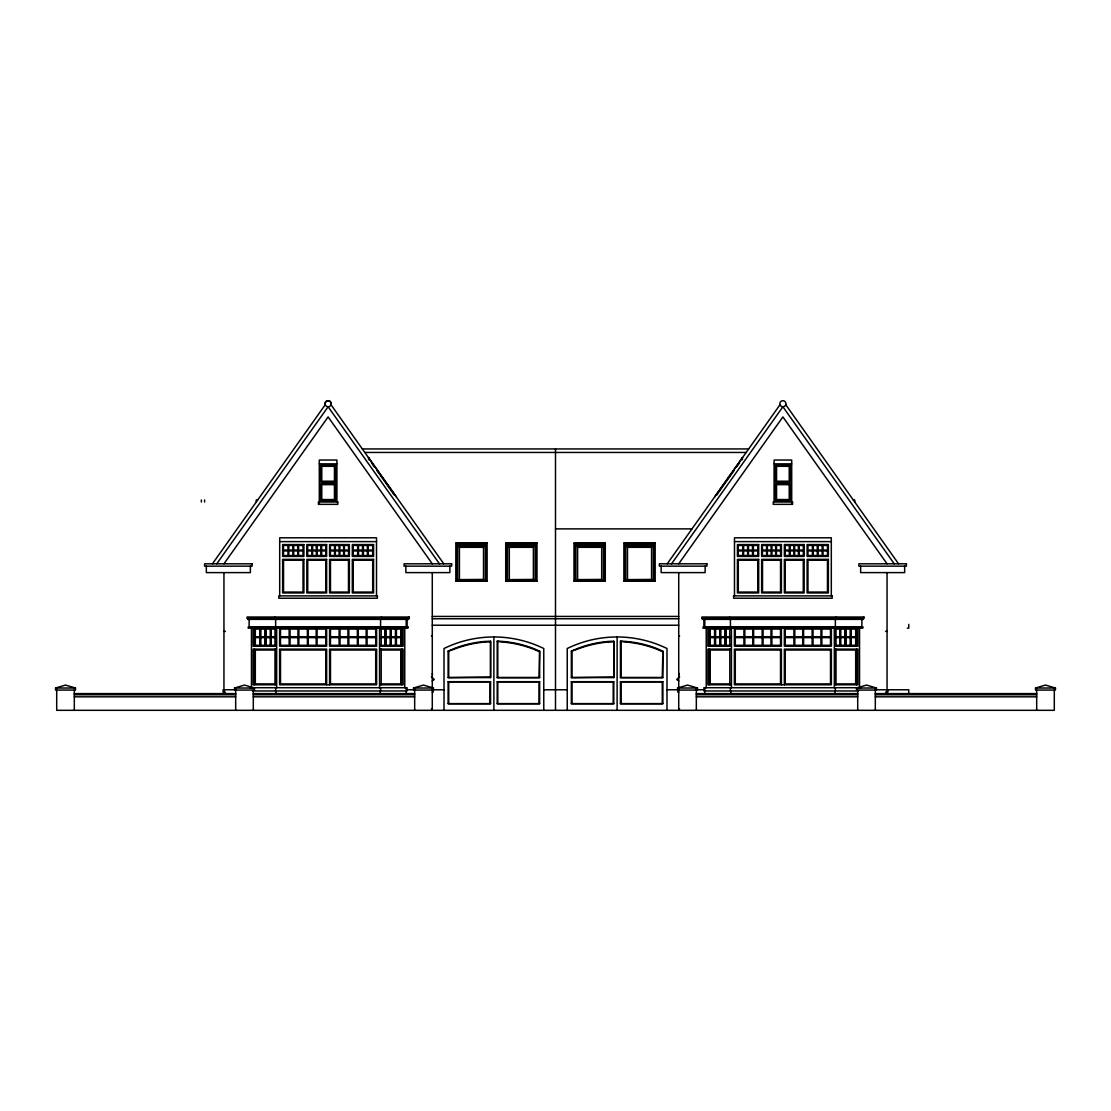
<?xml version="1.0" encoding="UTF-8"?>
<svg xmlns="http://www.w3.org/2000/svg" width="1111" height="1111" viewBox="0 0 1111 1111"><rect width="100%" height="100%" fill="white"/><g stroke="black" fill="none" stroke-linecap="round" stroke-linejoin="round"><path stroke-width="1.5" d="M326.592 401.085A2.958 2.861 -1.1 0 1 329.634 401.085L330.745 402.196A3.25 3.139 -1.1 0 1 331.05 404.515L330.745 405.251A3.041 3.041 0 0 1 325.467 405.251L325.176 404.515A3.236 3.139 -1.1 0 1 325.467 402.196L326.592 401.085M212.437 563.805L325.259 404.71M216.756 563.805L328.106 406.765L439.456 563.805M223.95 563.805L328.106 416.917L432.276 563.805M667.225 563.805L780.033 404.71M716.567 495.228L720.567 489.59M721.081 488.868L726.066 481.827M726.566 481.132L734.065 470.564M736.565 467.023L739.565 462.787M671.544 563.805L782.894 406.765L894.244 563.805M678.724 563.805L782.894 416.917L887.05 563.805M490.562 677.599L490.562 641.228L485.604 641.408A109.475 109.475 0 0 0 453.399 648.866L448.136 651.185L448.136 677.599L490.562 677.599L490.562 641.228M613.8 677.599L613.8 641.228L608.828 641.408A109.475 109.475 0 0 0 576.637 648.866L571.36 651.185L571.36 677.599L613.8 677.599L613.8 641.228M448.136 677.599L489.979 677.002M448.136 703.68L490.562 703.68L490.562 681.723L448.136 681.723L448.136 703.68L490.562 703.68M448.136 681.723L490.562 681.723M497.2 677.599L539.64 677.599L539.64 651.185L534.363 648.866A109.475 109.475 0 0 0 502.172 641.408L497.2 641.228L497.2 677.599L539.64 677.599M497.2 703.68L539.64 703.68L539.64 681.723L497.2 681.723L497.2 703.68L539.64 703.68M497.2 681.723L539.64 681.723M571.36 677.599L613.203 677.002M571.36 703.68L613.8 703.68L613.8 681.723L571.36 681.723L571.36 703.68L613.8 703.68M571.36 681.723L613.8 681.723M620.438 677.599L662.864 677.599L662.864 651.185L657.601 648.866A109.475 109.475 0 0 0 625.396 641.408L620.438 641.228L620.438 677.599L662.864 677.599M620.438 703.68L662.864 703.68L662.864 681.723L620.438 681.723L620.438 703.68L662.864 703.68M620.438 681.723L662.864 681.723M368.408 457.524L396.419 497.006M368.435 458.565L369.144 458.051M368.477 459.635L369.435 458.954M539.043 677.002L539.64 651.185M662.281 677.002L662.864 651.185M448.136 651.185L453.621 649.407A108.892 108.892 0 0 1 485.646 642.005L489.979 641.839M571.36 651.185L576.845 649.407A108.892 108.892 0 0 1 608.87 642.005L613.203 641.839M55.55 688.015L65.507 685.084L75.479 688.015L75.479 690.07L55.55 690.07L55.55 688.015L75.479 688.015M234.532 688.015L244.489 685.084L254.447 688.015L254.447 690.07L234.532 690.07L234.532 688.015L254.447 688.015M413.5 688.015L423.472 685.084L433.429 688.015L433.429 690.07L413.5 690.07L413.5 688.015L433.429 688.015M677.571 688.015L687.528 685.084L697.5 688.015L697.5 690.07L677.571 690.07L677.571 688.015L697.5 688.015M856.553 688.015L866.511 685.084L876.468 688.015L876.468 690.07L856.553 690.07L856.553 688.015L876.468 688.015M1035.521 688.015L1045.493 685.084L1055.45 688.015L1055.45 690.07L1035.521 690.07L1035.521 688.015L1055.45 688.015M362.339 448.941L748.661 448.941M364.825 452.455L746.175 452.455M319.301 463.856L336.911 463.856M774.089 463.856L791.699 463.856M257.724 499.95L256.266 499.95L256.266 502.005M853.276 499.95L854.734 499.95L854.734 502.005M555.5 528.878L691.986 528.878M279.694 541.612L376.518 541.612M734.482 541.612L831.306 541.612M455.829 543.223L487.118 543.223M505.713 543.223L536.988 543.223M574.012 543.223L605.287 543.223M623.882 543.223L655.171 543.223M456.802 544.348L486.146 544.348M506.685 544.348L536.016 544.348M574.984 544.348L604.315 544.348M624.854 544.348L654.198 544.348M457.649 545.737L485.299 545.737M507.519 545.737L535.169 545.737M575.831 545.737L603.481 545.737M625.701 545.737L653.351 545.737M459.426 547.32L483.507 547.32M509.31 547.32L533.391 547.32M577.609 547.32L601.69 547.32M627.493 547.32L651.574 547.32M483.507 579.428L459.426 579.609L459.426 547.14L483.507 547.14L483.507 579.609M533.391 579.428L509.31 579.609L509.31 547.14L533.391 547.14L533.391 579.609M601.69 579.428L577.609 579.609L577.609 547.14L601.69 547.14L601.69 579.609M651.574 579.428L627.493 579.609L627.493 547.14L651.574 547.14L651.574 579.609M457.649 580.109L485.299 580.109M507.519 580.109L535.169 580.109M575.831 580.109L603.481 580.109M625.701 580.109L653.351 580.109M456.802 580.234L486.146 580.234M506.685 580.234L536.016 580.234M574.984 580.234L604.315 580.234M624.854 580.234L654.198 580.234M455.829 580.997L487.118 580.997M505.713 580.997L536.988 580.997M574.012 580.997L605.287 580.997M623.882 580.997L655.171 580.997M432.276 616.424L678.724 616.424M432.276 618.771L678.724 618.771M432.276 625.229L678.724 625.229M907.298 628.159L908.756 628.159L908.756 624.354M276.208 629.062L254.836 629.062L254.836 636.728L276.208 636.728M380.018 629.062L401.39 629.062L401.39 636.728L380.018 636.728M730.982 629.062L709.61 629.062L709.61 636.728L730.982 636.728M834.792 629.062L856.164 629.062L856.164 636.728L834.792 636.728M223.95 631.367L225.422 631.367M885.578 631.367L887.05 631.367M431.387 635.77L432.276 635.77M678.724 635.77L679.613 635.77M276.208 637.631L254.836 637.631L254.836 645.297L276.208 645.297M380.018 637.631L401.39 637.631L401.39 645.297L380.018 645.297M730.982 637.631L709.61 637.631L709.61 645.297L730.982 645.297M834.792 637.631L856.164 637.631L856.164 645.297L834.792 645.297M276.222 646.199L253.114 646.199L253.114 628.159M379.99 646.199L403.112 646.199L403.112 628.159M731.01 646.199L707.888 646.199L707.888 628.159M834.778 646.199L857.886 646.199L857.886 628.159M276.222 649.13L253.114 649.13L253.114 684.793L276.222 684.793M379.99 649.13L403.112 649.13L403.112 684.793L379.99 684.793M731.01 649.13L707.888 649.13L707.888 684.793L731.01 684.793M834.778 649.13L857.886 649.13L857.886 684.793L834.778 684.793M276.208 650.032L254.836 650.032L254.836 683.89L276.208 683.89M380.018 650.032L401.39 650.032L401.39 683.89L380.018 683.89M730.982 650.032L709.61 650.032L709.61 683.89L730.982 683.89M834.792 650.032L856.164 650.032L856.164 683.89L834.792 683.89M431.387 676.849L434.276 679.488L432.276 680.946M679.613 676.849L676.724 679.488L678.724 680.946M249.989 687.723L407.112 687.723L407.112 690.959L252.433 690.959M861.011 687.723L703.888 687.723L703.888 690.959L858.567 690.959M235.699 689.778L223.075 689.778L223.075 692.125L225.422 692.125M407.112 689.778L415.5 689.778M444.011 689.778L432.276 689.778L432.276 710.318M543.765 689.778L567.235 689.778M666.989 689.778L678.724 689.778L678.724 710.318M695.5 689.778L703.888 689.778M875.301 689.778L908.756 689.778L908.756 693.208M432.276 692.125L433.151 692.125L433.151 689.778M678.724 692.125L677.849 692.125L677.849 689.778M885.578 692.125L887.925 692.125L887.925 689.778M74.312 693.597L235.685 693.597M253.294 693.597L414.667 693.597M696.333 693.597L857.706 693.597M875.315 693.597L1036.688 693.597M74.312 694.764L235.685 694.764M253.294 694.764L414.667 694.764M696.333 694.764L857.706 694.764M875.315 694.764L1036.688 694.764M74.312 696.819L235.685 696.819M253.294 696.819L414.667 696.819M696.333 696.819L857.706 696.819M875.315 696.819L1036.688 696.819M431.387 708.846L432.276 708.846M678.724 708.846L679.613 708.846M620.438 641.228L625.354 642.005A108.892 108.892 0 0 1 657.379 649.407L662.281 651.574M497.2 641.228L502.13 642.005A108.892 108.892 0 0 1 534.155 649.407L539.043 651.574M742.592 457.524L714.581 497.006M741.856 458.051L742.565 458.565M741.565 458.954L742.523 459.635M785.741 404.71L898.563 563.805M330.967 404.71L443.775 563.805M371.435 462.787L374.435 467.023M376.935 470.564L384.434 481.132M384.934 481.827L389.919 488.868M390.433 489.59L394.433 495.228M1054.297 690.07L1054.297 710.318L56.703 710.318L56.703 690.07M1036.688 690.07L1036.688 710.318M904.66 566.152L904.66 572.609L860.636 572.609L860.636 566.152M887.05 572.609L887.05 693.208M875.315 690.07L875.315 710.318M863.358 618.48L863.358 619.369L702.43 619.369L702.43 618.48M862.178 626.993L703.596 626.993M861.886 619.369L861.886 626.41M859.539 628.159L859.539 687.723M857.706 690.07L857.706 710.318M856.678 628.159L856.678 646.199M856.678 649.13L856.678 684.793M855.678 629.062L855.678 636.728M855.678 637.631L855.678 645.297M855.678 650.032L855.678 683.89M851.207 629.062L851.207 636.728M851.207 637.631L851.207 645.297M850.72 629.062L850.693 636.728M850.693 637.631L850.72 645.297M850.207 629.062L850.207 636.728M850.207 637.631L850.207 645.297M845.985 629.062L845.985 636.728M845.985 637.631L845.985 645.297M845.471 629.062L845.499 636.728M845.499 637.631L845.471 645.297M844.985 629.062L844.985 636.728M844.985 637.631L844.985 645.297M840.763 629.062L840.763 636.728M840.763 637.631L840.763 645.297M840.249 629.062L840.249 636.728M840.249 637.631L840.249 645.297M839.763 629.062L839.763 636.728M839.763 637.631L839.763 645.297M836.25 617.022L836.25 618.48M836 618.48L836 619.369M835.986 628.159L835.986 646.199M835.986 649.13L835.986 684.793M835.736 626.993L835.736 628.159M835.347 619.369L835.347 626.41M835.278 629.062L835.278 636.728M835.278 637.631L835.278 645.297M835.278 650.032L835.278 683.89M835.347 687.723L835.347 690.959M834.972 690.959L834.972 694.181M834.333 628.159L834.333 687.723M831.389 628.159L831.389 646.199L784.352 646.199L784.352 628.159M831.306 595.885L831.306 537.793L734.482 537.793L734.482 595.885M791.699 504.352L791.699 460.037L774.089 460.037L774.089 502.005M784.352 684.793L784.352 649.13L831.389 649.13L831.389 684.793L734.385 684.793L734.385 649.13L781.422 649.13L781.422 684.793M781.422 628.159L781.422 646.199L734.385 646.199L734.385 628.159M731.455 628.159L731.455 687.723M730.816 690.959L730.816 694.181M730.427 619.369L730.427 626.41M730.427 687.723L730.427 690.959M730.038 626.993L730.038 628.159M729.788 618.48L729.788 619.369M729.802 628.159L729.802 646.199M729.802 649.13L729.802 684.793M729.524 617.022L729.524 618.48M726.011 629.062L726.011 636.728M726.011 637.631L726.011 645.297M725.511 629.062L725.525 636.728M725.525 637.631L725.511 645.297M725.025 629.062L725.025 636.728M725.025 637.631L725.025 645.297M720.789 629.062L720.789 636.728M720.789 637.631L720.789 645.297M720.303 629.062L720.289 636.728M720.303 637.631L720.289 645.297M719.803 629.062L719.803 636.728M719.803 637.631L719.803 645.297M715.567 629.062L715.567 636.728M715.567 637.631L715.567 645.297M715.081 629.062L715.081 636.728M715.081 637.631L715.081 645.297M714.581 629.062L714.581 636.728M714.581 637.631L714.581 645.297M710.096 629.062L710.096 636.728M710.096 637.631L710.096 645.297M710.096 650.032L710.096 683.89M709.11 628.159L709.11 646.199M709.11 649.13L709.11 684.793M706.235 628.159L706.235 687.723M705.138 566.152L705.138 572.609L661.128 572.609L661.128 566.152M704.777 619.369L704.777 628.159M704.777 687.723L704.777 694.181M703.888 619.369L703.888 626.41M696.333 690.07L696.333 710.318M678.821 673.308L678.821 675.335M678.724 572.609L678.724 688.306M666.989 710.318L666.989 648.505A113.614 113.614 0 0 0 567.235 648.505L567.235 710.318M662.281 682.307L662.281 703.096M654.198 580.775L654.198 543.807L624.854 543.807L624.854 580.775M653.351 580.831L653.351 545.015L625.701 545.015L625.701 580.831M621.021 641.839L621.021 677.002M621.021 682.307L621.021 703.096M617.119 636.964L617.119 710.318M613.203 682.307L613.203 703.096M604.315 580.775L604.315 543.807L574.984 543.807L574.984 580.775M603.481 580.831L603.481 545.015L575.831 545.015L575.831 580.831M571.957 651.574L571.957 677.002M571.957 682.307L571.957 703.096M555.5 448.941L555.5 710.318M543.765 710.318L543.765 648.505A113.614 113.614 0 0 0 444.011 648.505L444.011 710.318M539.043 682.307L539.043 703.096M536.016 580.775L536.016 543.807L506.685 543.807L506.685 580.775M535.169 580.831L535.169 545.015L507.519 545.015L507.519 580.831M497.797 641.839L497.797 677.002M497.797 682.307L497.797 703.096M493.881 636.964L493.881 710.318M489.979 682.307L489.979 703.096M486.146 580.775L486.146 543.807L456.802 543.807L456.802 580.775M485.299 580.831L485.299 545.015L457.649 545.015L457.649 580.831M449.872 566.152L449.872 572.609L405.862 572.609L405.862 566.152M448.719 651.574L448.719 677.002M448.719 682.307L448.719 703.096M432.373 673.447L432.373 675.21M432.276 572.609L432.276 688.306M414.667 690.07L414.667 710.318M408.57 618.48L408.57 619.369L247.642 619.369L247.642 618.48M407.404 626.993L248.822 626.993M407.112 619.369L407.112 626.41M406.223 619.369L406.223 628.159M406.223 687.723L406.223 694.181M404.765 628.159L404.765 687.723M401.89 628.159L401.89 646.199M401.89 649.13L401.89 684.793M400.904 629.062L400.904 636.728M400.904 637.631L400.904 645.297M400.904 650.032L400.904 683.89M396.419 629.062L396.419 636.728M396.419 637.631L396.419 645.297M395.919 629.062L395.919 636.728M395.919 637.631L395.919 645.297M395.433 629.062L395.433 636.728M395.433 637.631L395.433 645.297M391.197 629.062L391.197 636.728M391.197 637.631L391.197 645.297M390.711 629.062L390.697 636.728M390.697 637.631L390.711 645.297M390.211 629.062L390.211 636.728M390.211 637.631L390.211 645.297M385.975 629.062L385.975 636.728M385.975 637.631L385.975 645.297M385.475 629.062L385.489 636.728M385.475 637.631L385.489 645.297M384.989 629.062L384.989 636.728M384.989 637.631L384.989 645.297M381.476 617.022L381.476 618.48M381.212 618.48L381.212 619.369M381.198 628.159L381.198 646.199M381.198 649.13L381.198 684.793M380.962 626.993L380.962 628.159M380.573 619.369L380.573 626.41M380.573 687.723L380.573 690.959M380.184 690.959L380.184 694.181M379.545 628.159L379.545 687.723M376.518 595.885L376.518 537.793L279.694 537.793L279.694 595.885M376.615 628.159L376.615 646.199L329.578 646.199L329.578 628.159M336.911 502.005L336.911 460.037L319.301 460.037L319.301 504.352M329.578 684.793L329.578 649.13L376.615 649.13L376.615 684.793L279.611 684.793L279.611 649.13L326.648 649.13L326.648 684.793M326.648 628.159L326.648 646.199L279.611 646.199L279.611 628.159M276.667 628.159L276.667 687.723M276.028 690.959L276.028 694.181M275.653 619.369L275.653 626.41M275.722 629.062L275.722 636.728M275.722 637.631L275.722 645.297M275.722 650.032L275.722 683.89M275.653 687.723L275.653 690.959M275.264 626.993L275.264 628.159M275 618.48L275 619.369M275.014 628.159L275.014 646.199M275.014 649.13L275.014 684.793M274.75 617.022L274.75 618.48M271.237 629.062L271.237 636.728M271.237 637.631L271.237 645.297M270.751 629.062L270.751 636.728M270.751 637.631L270.751 645.297M270.237 629.062L270.237 636.728M270.237 637.631L270.237 645.297M266.015 629.062L266.015 636.728M266.015 637.631L266.015 645.297M265.529 629.062L265.501 636.728M265.501 637.631L265.529 645.297M265.015 629.062L265.015 636.728M265.015 637.631L265.015 645.297M260.793 629.062L260.793 636.728M260.793 637.631L260.793 645.297M260.307 629.062L260.307 636.728M260.307 637.631L260.307 645.297M260.28 629.062L260.28 636.728M260.28 637.631L260.28 645.297M259.793 629.062L259.793 636.728M259.793 637.631L259.793 645.297M255.322 629.062L255.322 636.728M255.322 637.631L255.322 645.297M255.322 650.032L255.322 683.89M254.322 628.159L254.322 646.199M254.322 649.13L254.322 684.793M253.294 690.07L253.294 710.318M251.461 628.159L251.461 687.723M250.364 566.152L250.364 572.609L206.34 572.609L206.34 566.152M249.114 619.369L249.114 626.41M235.685 690.07L235.685 710.318M223.95 572.609L223.95 693.208M204.591 499.95L204.591 502.005M201.355 499.95L201.355 502.005M74.312 690.07L74.312 710.318M325.176 404.515A3.041 3.041 0 0 1 328.106 400.682A3.041 3.041 0 0 1 331.05 404.515M785.824 404.515L785.533 405.251A3.041 3.041 0 0 1 780.255 405.251L779.95 404.515A3.041 3.041 0 0 1 782.894 400.682A3.041 3.041 0 0 1 785.824 404.515M335.439 465.328L320.787 465.328L320.787 482.188L335.439 482.188L335.439 465.328M790.213 465.328L775.561 465.328L775.561 482.188L790.213 482.188L790.213 465.328M334.453 466.314L321.773 466.314L321.773 481.202L334.453 481.202L334.453 466.314M789.227 466.314L776.547 466.314L776.547 481.202L789.227 481.202L789.227 466.314M335.439 483.66L320.787 483.66L320.787 500.519L335.439 500.519L335.439 483.66M790.213 483.66L775.561 483.66L775.561 500.519L790.213 500.519L790.213 483.66M334.453 484.646L321.773 484.646L321.773 499.547L334.453 499.547L334.453 484.646M789.227 484.646L776.547 484.646L776.547 499.547L789.227 499.547L789.227 484.646M337.786 502.005L318.426 502.005L318.426 504.352L337.786 504.352L337.786 502.005M792.574 502.005L773.214 502.005L773.214 504.352L792.574 504.352L792.574 502.005M487.118 543.043L455.829 543.043L455.829 581.178L487.118 581.178L487.118 543.043M536.988 543.043L505.713 543.043L505.713 581.178L536.988 581.178L536.988 543.043M605.287 543.043L574.012 543.043L574.012 581.178L605.287 581.178L605.287 543.043M655.171 543.043L623.882 543.043L623.882 581.178L655.171 581.178L655.171 543.043M303.9 544.557L282.638 544.557L282.638 556.417L303.9 556.417L303.9 544.557M326.634 544.557L306.844 544.557L306.844 556.417L326.634 556.417L326.634 544.557M349.368 544.557L329.578 544.557L329.578 556.417L349.368 556.417L349.368 544.557M373.574 544.557L352.312 544.557L352.312 556.417L373.574 556.417L373.574 544.557M758.688 544.557L737.426 544.557L737.426 556.417L758.688 556.417L758.688 544.557M781.422 544.557L761.632 544.557L761.632 556.417L781.422 556.417L781.422 544.557M804.156 544.557L784.366 544.557L784.366 556.417L804.156 556.417L804.156 544.557M828.362 544.557L807.1 544.557L807.1 556.417L828.362 556.417L828.362 544.557M287.957 545.432L283.527 545.432L283.527 550.042L287.957 550.042L287.957 545.432M292.832 545.432L288.846 545.432L288.846 550.042L292.832 550.042L292.832 545.432M297.706 545.432L293.721 545.432L293.721 550.042L297.706 550.042L297.706 545.432M303.025 545.432L298.581 545.432L298.581 550.042L303.025 550.042L303.025 545.432M311.788 545.432L307.678 545.432L307.678 550.042L311.788 550.042L311.788 545.432M316.329 545.432L312.622 545.432L312.622 550.042L316.329 550.042L316.329 545.432M320.871 545.432L317.149 545.432L317.149 550.042L320.871 550.042L320.871 545.432M325.815 545.432L321.69 545.432L321.69 550.042L325.815 550.042L325.815 545.432M334.536 545.432L330.411 545.432L330.411 550.042L334.536 550.042L334.536 545.432M339.063 545.432L335.355 545.432L335.355 550.042L339.063 550.042L339.063 545.432M343.605 545.432L339.883 545.432L339.883 550.042L343.605 550.042L343.605 545.432M348.548 545.432L344.424 545.432L344.424 550.042L348.548 550.042L348.548 545.432M357.631 545.432L353.201 545.432L353.201 550.042L357.631 550.042L357.631 545.432M362.505 545.432L358.52 545.432L358.52 550.042L362.505 550.042L362.505 545.432M367.38 545.432L363.394 545.432L363.394 550.042L367.38 550.042L367.38 545.432M372.699 545.432L368.269 545.432L368.269 550.042L372.699 550.042L372.699 545.432M742.731 545.432L738.301 545.432L738.301 550.042L742.731 550.042L742.731 545.432M747.606 545.432L743.62 545.432L743.62 550.042L747.606 550.042L747.606 545.432M752.48 545.432L748.495 545.432L748.495 550.042L752.48 550.042L752.48 545.432M757.799 545.432L753.369 545.432L753.369 550.042L757.799 550.042L757.799 545.432M766.576 545.432L762.452 545.432L762.452 550.042L766.576 550.042L766.576 545.432M771.117 545.432L767.395 545.432L767.395 550.042L771.117 550.042L771.117 545.432M775.645 545.432L771.937 545.432L771.937 550.042L775.645 550.042L775.645 545.432M780.589 545.432L776.464 545.432L776.464 550.042L780.589 550.042L780.589 545.432M789.31 545.432L785.185 545.432L785.185 550.042L789.31 550.042L789.31 545.432M793.851 545.432L790.129 545.432L790.129 550.042L793.851 550.042L793.851 545.432M798.378 545.432L794.671 545.432L794.671 550.042L798.378 550.042L798.378 545.432M803.322 545.432L799.212 545.432L799.212 550.042L803.322 550.042L803.322 545.432M812.419 545.432L807.975 545.432L807.975 550.042L812.419 550.042L812.419 545.432M817.279 545.432L813.294 545.432L813.294 550.042L817.279 550.042L817.279 545.432M822.154 545.432L818.168 545.432L818.168 550.042L822.154 550.042L822.154 545.432M827.473 545.432L823.043 545.432L823.043 550.042L827.473 550.042L827.473 545.432M287.957 550.931L283.527 550.931L283.527 555.528L287.957 555.528L287.957 550.931M292.832 550.931L288.846 550.931L288.846 555.528L292.832 555.528L292.832 550.931M297.706 550.931L293.721 550.931L293.721 555.528L297.706 555.528L297.706 550.931M303.025 550.931L298.581 550.931L298.581 555.528L303.025 555.528L303.025 550.931M311.788 550.931L307.678 550.931L307.678 555.528L311.788 555.528L311.788 550.931M316.329 550.931L312.622 550.931L312.622 555.528L316.329 555.528L316.329 550.931M320.871 550.931L317.149 550.931L317.149 555.528L320.871 555.528L320.871 550.931M325.815 550.931L321.69 550.931L321.69 555.528L325.815 555.528L325.815 550.931M334.536 550.931L330.411 550.931L330.411 555.528L334.536 555.528L334.536 550.931M339.063 550.931L335.355 550.931L335.355 555.528L339.063 555.528L339.063 550.931M343.605 550.931L339.883 550.931L339.883 555.528L343.605 555.528L343.605 550.931M348.548 550.931L344.424 550.931L344.424 555.528L348.548 555.528L348.548 550.931M357.631 550.931L353.201 550.931L353.201 555.528L357.631 555.528L357.631 550.931M362.505 550.931L358.52 550.931L358.52 555.528L362.505 555.528L362.505 550.931M367.38 550.931L363.394 550.931L363.394 555.528L367.38 555.528L367.38 550.931M372.699 550.931L368.269 550.931L368.269 555.528L372.699 555.528L372.699 550.931M742.731 550.931L738.301 550.931L738.301 555.528L742.731 555.528L742.731 550.931M747.606 550.931L743.62 550.931L743.62 555.528L747.606 555.528L747.606 550.931M752.48 550.931L748.495 550.931L748.495 555.528L752.48 555.528L752.48 550.931M757.799 550.931L753.369 550.931L753.369 555.528L757.799 555.528L757.799 550.931M766.576 550.931L762.452 550.931L762.452 555.528L766.576 555.528L766.576 550.931M771.117 550.931L767.395 550.931L767.395 555.528L771.117 555.528L771.117 550.931M775.645 550.931L771.937 550.931L771.937 555.528L775.645 555.528L775.645 550.931M780.589 550.931L776.464 550.931L776.464 555.528L780.589 555.528L780.589 550.931M789.31 550.931L785.185 550.931L785.185 555.528L789.31 555.528L789.31 550.931M793.851 550.931L790.129 550.931L790.129 555.528L793.851 555.528L793.851 550.931M798.378 550.931L794.671 550.931L794.671 555.528L798.378 555.528L798.378 550.931M803.322 550.931L799.212 550.931L799.212 555.528L803.322 555.528L803.322 550.931M812.419 550.931L807.975 550.931L807.975 555.528L812.419 555.528L812.419 550.931M817.279 550.931L813.294 550.931L813.294 555.528L817.279 555.528L817.279 550.931M822.154 550.931L818.168 550.931L818.168 555.528L822.154 555.528L822.154 550.931M827.473 550.931L823.043 550.931L823.043 555.528L827.473 555.528L827.473 550.931M303.9 559.361L282.638 559.361L282.638 592.955L303.9 592.955L303.9 559.361M326.634 559.361L306.844 559.361L306.844 592.955L326.634 592.955L326.634 559.361M349.368 559.361L329.578 559.361L329.578 592.955L349.368 592.955L349.368 559.361M373.574 559.361L352.312 559.361L352.312 592.955L373.574 592.955L373.574 559.361M758.688 559.361L737.426 559.361L737.426 592.955L758.688 592.955L758.688 559.361M781.422 559.361L761.632 559.361L761.632 592.955L781.422 592.955L781.422 559.361M804.156 559.361L784.366 559.361L784.366 592.955L804.156 592.955L804.156 559.361M828.362 559.361L807.1 559.361L807.1 592.955L828.362 592.955L828.362 559.361M303.025 560.25L283.527 560.25L283.527 592.066L303.025 592.066L303.025 560.25M325.759 560.25L307.733 560.25L307.733 592.066L325.759 592.066L325.759 560.25M348.493 560.25L330.467 560.25L330.467 592.066L348.493 592.066L348.493 560.25M372.699 560.25L353.201 560.25L353.201 592.066L372.699 592.066L372.699 560.25M757.799 560.25L738.301 560.25L738.301 592.066L757.799 592.066L757.799 560.25M780.533 560.25L762.507 560.25L762.507 592.066L780.533 592.066L780.533 560.25M803.267 560.25L785.241 560.25L785.241 592.066L803.267 592.066L803.267 560.25M827.473 560.25L807.975 560.25L807.975 592.066L827.473 592.066L827.473 560.25M252.114 563.805L204.591 563.805L204.591 566.152L252.114 566.152L252.114 563.805M451.635 563.805L404.098 563.805L404.098 566.152L451.635 566.152L451.635 563.805M706.902 563.805L659.365 563.805L659.365 566.152L706.902 566.152L706.902 563.805M906.409 563.805L858.886 563.805L858.886 566.152L906.409 566.152L906.409 563.805M377.407 595.885L278.819 595.885L278.819 598.232L377.407 598.232L377.407 595.885M832.181 595.885L733.593 595.885L733.593 598.232L832.181 598.232L832.181 595.885M409.167 617.022L247.059 617.022L247.059 618.48L409.167 618.48L409.167 617.022M863.941 617.022L701.833 617.022L701.833 618.48L863.941 618.48L863.941 617.022M407.987 626.993L248.225 626.993L248.225 628.159L407.987 628.159L407.987 626.993M862.775 626.993L703.013 626.993L703.013 628.159L862.775 628.159L862.775 626.993M289.152 629.062L280.5 629.062L280.5 636.728L289.152 636.728L289.152 629.062M297.956 629.062L290.054 629.062L290.054 636.728L297.956 636.728L297.956 629.062M307.4 629.062L298.859 629.062L298.859 636.728L307.4 636.728L307.4 629.062M316.191 629.062L308.289 629.062L308.289 636.728L316.191 636.728L316.191 629.062M325.745 629.062L317.093 629.062L317.093 636.728L325.745 636.728L325.745 629.062M339.119 629.062L330.481 629.062L330.481 636.728L339.119 636.728L339.119 629.062M347.924 629.062L340.022 629.062L340.022 636.728L347.924 636.728L347.924 629.062M357.367 629.062L348.826 629.062L348.826 636.728L357.367 636.728L357.367 629.062M366.172 629.062L358.27 629.062L358.27 636.728L366.172 636.728L366.172 629.062M375.712 629.062L367.074 629.062L367.074 636.728L375.712 636.728L375.712 629.062M743.926 629.062L735.288 629.062L735.288 636.728L743.926 636.728L743.926 629.062M752.73 629.062L744.828 629.062L744.828 636.728L752.73 636.728L752.73 629.062M762.174 629.062L753.633 629.062L753.633 636.728L762.174 636.728L762.174 629.062M770.978 629.062L763.076 629.062L763.076 636.728L770.978 636.728L770.978 629.062M780.519 629.062L771.881 629.062L771.881 636.728L780.519 636.728L780.519 629.062M793.907 629.062L785.255 629.062L785.255 636.728L793.907 636.728L793.907 629.062M802.711 629.062L794.809 629.062L794.809 636.728L802.711 636.728L802.711 629.062M812.141 629.062L803.6 629.062L803.6 636.728L812.141 636.728L812.141 629.062M820.946 629.062L813.044 629.062L813.044 636.728L820.946 636.728L820.946 629.062M830.5 629.062L821.848 629.062L821.848 636.728L830.5 636.728L830.5 629.062M289.152 637.631L280.5 637.631L280.5 645.297L289.152 645.297L289.152 637.631M297.956 637.631L290.054 637.631L290.054 645.297L297.956 645.297L297.956 637.631M307.4 637.631L298.859 637.631L298.859 645.297L307.4 645.297L307.4 637.631M316.191 637.631L308.289 637.631L308.289 645.297L316.191 645.297L316.191 637.631M325.745 637.631L317.093 637.631L317.093 645.297L325.745 645.297L325.745 637.631M339.119 637.631L330.481 637.631L330.481 645.297L339.119 645.297L339.119 637.631M347.924 637.631L340.022 637.631L340.022 645.297L347.924 645.297L347.924 637.631M357.367 637.631L348.826 637.631L348.826 645.297L357.367 645.297L357.367 637.631M366.172 637.631L358.27 637.631L358.27 645.297L366.172 645.297L366.172 637.631M375.712 637.631L367.074 637.631L367.074 645.297L375.712 645.297L375.712 637.631M743.926 637.631L735.288 637.631L735.288 645.297L743.926 645.297L743.926 637.631M752.73 637.631L744.828 637.631L744.828 645.297L752.73 645.297L752.73 637.631M762.174 637.631L753.633 637.631L753.633 645.297L762.174 645.297L762.174 637.631M770.978 637.631L763.076 637.631L763.076 645.297L770.978 645.297L770.978 637.631M780.519 637.631L771.881 637.631L771.881 645.297L780.519 645.297L780.519 637.631M793.907 637.631L785.255 637.631L785.255 645.297L793.907 645.297L793.907 637.631M802.711 637.631L794.809 637.631L794.809 645.297L802.711 645.297L802.711 637.631M812.141 637.631L803.6 637.631L803.6 645.297L812.141 645.297L812.141 637.631M820.946 637.631L813.044 637.631L813.044 645.297L820.946 645.297L820.946 637.631M830.5 637.631L821.848 637.631L821.848 645.297L830.5 645.297L830.5 637.631M325.745 650.032L280.5 650.032L280.5 683.89L325.745 683.89L325.745 650.032M375.712 650.032L330.481 650.032L330.481 683.89L375.712 683.89L375.712 650.032M780.519 650.032L735.288 650.032L735.288 683.89L780.519 683.89L780.519 650.032M830.5 650.032L785.255 650.032L785.255 683.89L830.5 683.89L830.5 650.032"/></g></svg>
